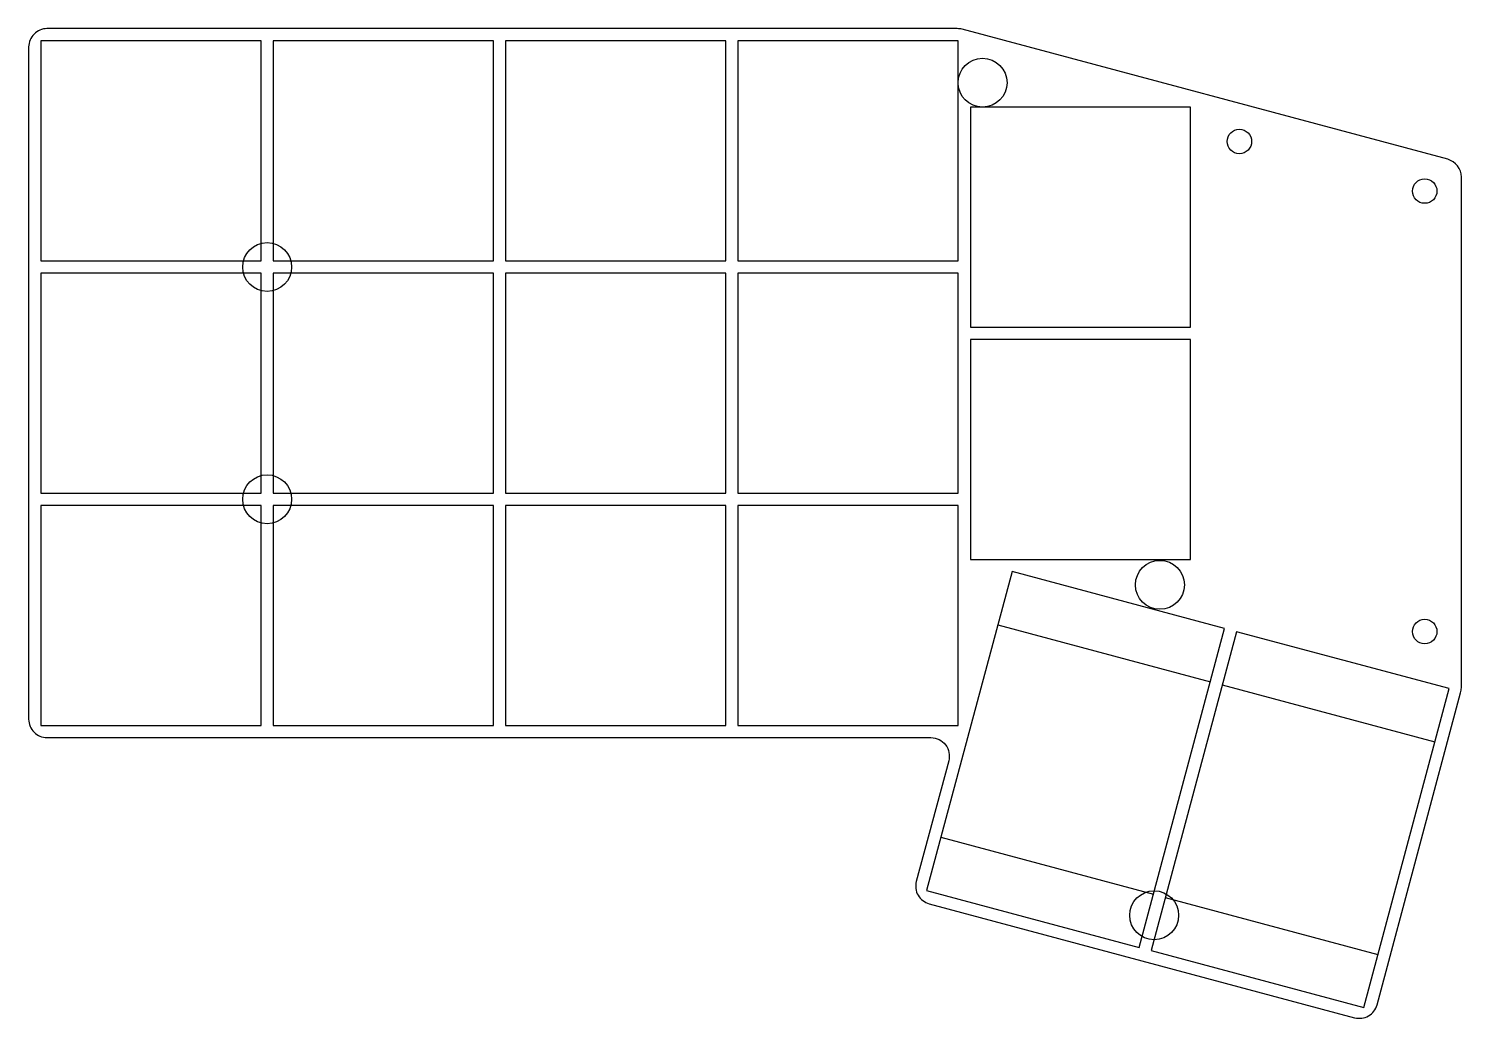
# Model space of a CAD drawing. Header units: millimetres. Extents: x 0 to 117, y -81 to 0.
import ezdxf

# ---------------------------------------------------------------- set-up
doc = ezdxf.new("R2010")
doc.units = ezdxf.units.MM
doc.layers.get('0').update_dxf_attribs({"linetype": 'CONTINUOUS'})

msp = doc.modelspace()

# ---------------------------------------------------------------- linework, layer by layer
for p, q in [((79.24, -48.76), (96.63, -53.42)), ((97.59, -53.68), (114.98, -58.34)), ((74.58, -66.15), (91.97, -70.81)), ((92.94, -71.07), (110.32, -75.73))]:
    msp.add_line(p, q)
msp.add_lwpolyline([(75.93, 0), (1.5, 0, 0.414214), (0, -1.5), (0, -56.5, 0.414214), (1.5, -58), (73.78, -58, -0.493145), (75.23, -59.89), (72.58, -69.76, 0.414214), (73.64, -71.59), (108.42, -80.91, 0.414214), (110.25, -79.85), (117.09, -54.32, 0.065543), (117.15, -53.93), (117.15, -12.14, 0.339454), (116.03, -10.69), (76.32, -0.05, 0.065543)], format="xyb", close=True)
for points in [[(19, -1), (1, -1), (1, -19), (19, -19)], [(38, -1), (20, -1), (20, -19), (38, -19)], [(57, -1), (39, -1), (39, -19), (57, -19)], [(76, -1), (58, -1), (58, -19), (76, -19)], [(95, -6.42), (77, -6.42), (77, -24.42), (95, -24.42)], [(19, -20), (1, -20), (1, -38), (19, -38)], [(38, -20), (20, -20), (20, -38), (38, -38)], [(57, -20), (39, -20), (39, -38), (57, -38)], [(76, -20), (58, -20), (58, -38), (76, -38)], [(95, -25.42), (77, -25.42), (77, -43.42), (95, -43.42)], [(19, -39), (1, -39), (1, -57), (19, -57)], [(38, -39), (20, -39), (20, -57), (38, -57)], [(57, -39), (39, -39), (39, -57), (57, -57)], [(76, -39), (58, -39), (58, -57), (76, -57)], [(97.79, -49.08), (80.41, -44.42), (73.42, -70.5), (90.81, -75.16)], [(91.77, -75.42), (109.16, -80.07), (116.15, -53.99), (98.76, -49.34)]]:
    msp.add_lwpolyline(points, close=True)
for centre, radius in [((78, -4.42), 2), ((99, -9.23), 1), ((114.15, -13.29), 1), ((19.5, -19.5), 2), ((19.5, -38.5), 2), ((92.5, -45.5), 2), ((114.15, -49.32), 1), ((92.03, -72.53), 2)]:
    msp.add_circle(centre, radius)

doc.saveas('drawing.dxf')
